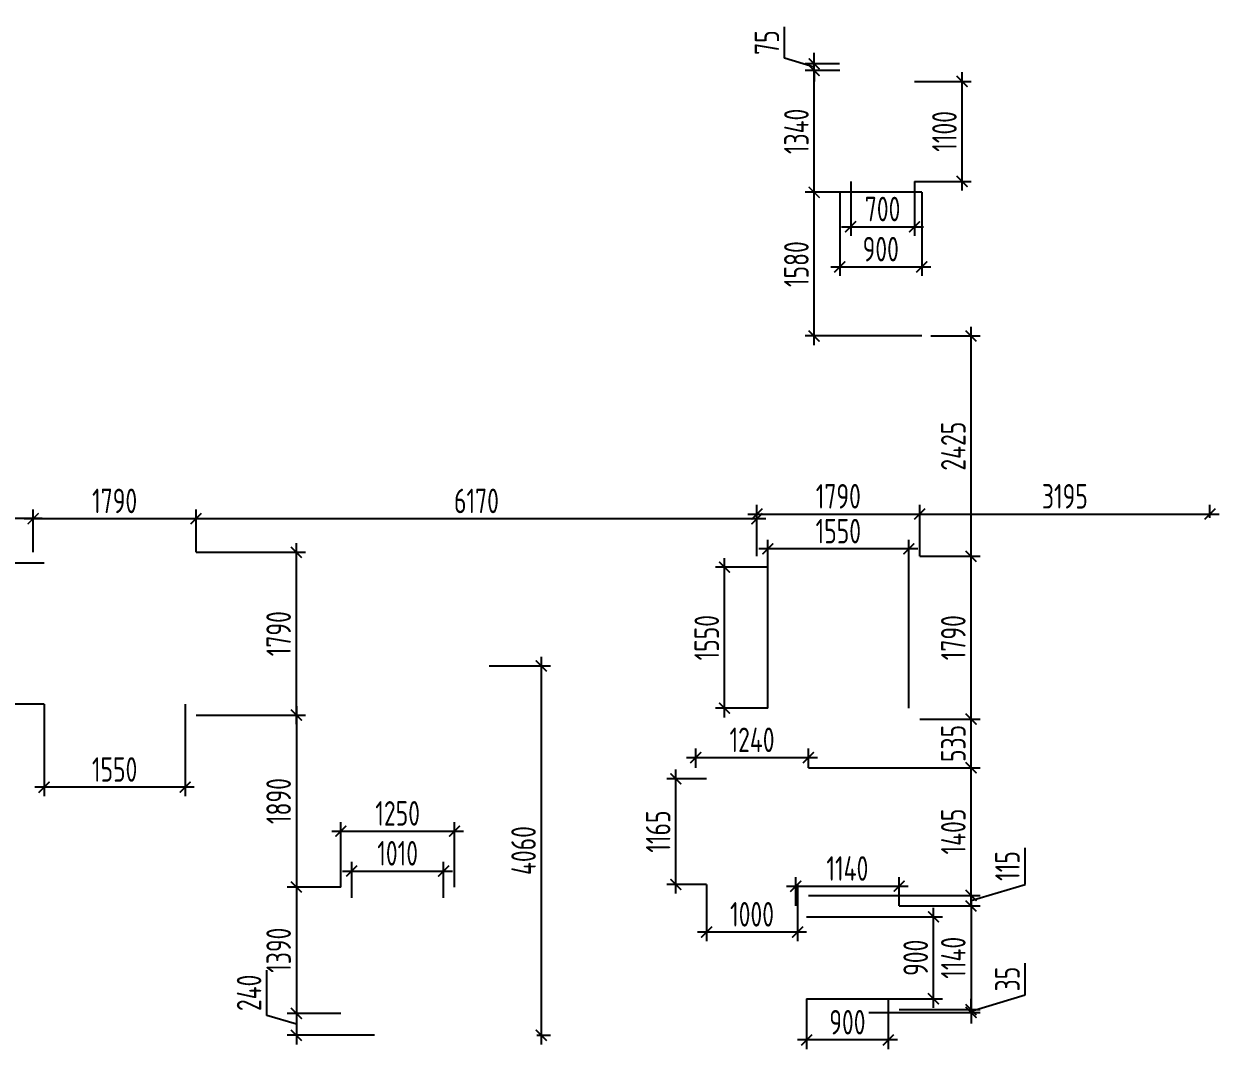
# Model space of a CAD drawing. Header units: millimetres. Extents: x -350007 to 536090, y -888 to 198380.
# Drawn here: x 202813 to 215959, y 91374 to 102648 of the extents above; entities that cross this region are included whole.
import ezdxf

# ---------------------------------------------------------------- set-up
doc = ezdxf.new("R2010")
doc.units = ezdxf.units.MM
doc.layers.add('АР_Размеры нов.', color=15, linetype='Continuous', lineweight=0)
doc.styles.add('ISOCPEUR', font='isocpeur.ttf', dxfattribs={"width": 0.7})
doc.dimstyles.new('R_100', dxfattribs={"dimtxt": 270, "dimasz": 120, "dimexe": 100, "dimexo": 0, "dimgap": 60, "dimtad": 1, "dimdec": 0, "dimrnd": 5, "dimzin": 0, "dimdsep": 46, "dimtxsty": 'ISOCPEUR', "dimblk": 'ARCHTICK', "dimcen": 0, "dimdle": 100, "dimclrd": 256, "dimclre": 256, "dimclrt": 256, "dimadec": 0, "dimazin": 0, "dimtfac": 2, "dimtdec": 0, "dimtofl": 0, "dimtmove": 1, "dimatfit": 3, "dimfxl": 1, "dimtvp": 3, "dimtolj": 1, "dimtzin": 0, "dimarcsym": 0})

# ---------------------------------------------------------------- blocks, each defined once
blk = doc.blocks.new('_ArchTick')
at = {"color": 0, "linetype": 'ByBlock', "const_width": 0.15}
blk.add_lwpolyline([(-0.5, -0.5), (0.5, 0.5)], dxfattribs=at)
blk = doc.blocks.new('*D4744')
at = {"layer": 'АР_Размеры нов.', "lineweight": -2, "transparency": 16777216}
for p, q in [((202915, 96837), (202915, 97307)), ((204706, 96837), (204706, 97307)), ((202815, 97207), (204806, 97207))]:
    blk.add_line(p, q, dxfattribs=at)
at = {"layer": 'АР_Размеры нов.', "lineweight": -2, "transparency": 16777216, "xscale": 120, "yscale": 120, "zscale": 120, "rotation": 180}
blk.add_blockref('_ArchTick', (202915, 97207), dxfattribs=at)
at = {"layer": 'АР_Размеры нов.', "lineweight": -2, "transparency": 16777216, "xscale": 120, "yscale": 120, "zscale": 120}
blk.add_blockref('_ArchTick', (204706, 97207), dxfattribs=at)
at = {"layer": 'АР_Размеры нов.', "transparency": 16777216, "insert": (203811, 97402), "char_height": 270, "attachment_point": 5, "style": 'ISOCPEUR'}
blk.add_mtext('\\A1;1790', dxfattribs=at)
blk = doc.blocks.new('*D4745')
at = {"layer": 'АР_Размеры нов.', "lineweight": -2, "transparency": 16777216}
for p, q in [((197146, 96837), (197146, 97307)), ((202915, 96837), (202915, 97307)), ((203015, 97207), (197046, 97207))]:
    blk.add_line(p, q, dxfattribs=at)
at = {"layer": 'АР_Размеры нов.', "lineweight": -2, "transparency": 16777216, "xscale": 120, "yscale": 120, "zscale": 120, "rotation": 180}
blk.add_blockref('_ArchTick', (197146, 97207), dxfattribs=at)
at = {"layer": 'АР_Размеры нов.', "lineweight": -2, "transparency": 16777216, "xscale": 120, "yscale": 120, "zscale": 120}
blk.add_blockref('_ArchTick', (202915, 97207), dxfattribs=at)
at = {"layer": 'АР_Размеры нов.', "transparency": 16777216, "insert": (200031, 97402), "char_height": 270, "attachment_point": 5, "style": 'ISOCPEUR'}
blk.add_mtext('\\A1;5770', dxfattribs=at)
blk = doc.blocks.new('*D4760')
at = {"layer": 'АР_Размеры нов.', "lineweight": -2, "transparency": 16777216}
for p, q in [((204706, 96837), (204706, 97307)), ((210875, 96793), (210875, 97307)), ((204606, 97207), (210975, 97207))]:
    blk.add_line(p, q, dxfattribs=at)
at = {"layer": 'АР_Размеры нов.', "lineweight": -2, "transparency": 16777216, "xscale": 120, "yscale": 120, "zscale": 120, "rotation": 180}
blk.add_blockref('_ArchTick', (204706, 97207), dxfattribs=at)
at = {"layer": 'АР_Размеры нов.', "lineweight": -2, "transparency": 16777216, "xscale": 120, "yscale": 120, "zscale": 120}
blk.add_blockref('_ArchTick', (210875, 97207), dxfattribs=at)
at = {"layer": 'АР_Размеры нов.', "transparency": 16777216, "insert": (207791, 97402), "char_height": 270, "attachment_point": 5, "style": 'ISOCPEUR'}
blk.add_mtext('\\A1;6170', dxfattribs=at)
blk = doc.blocks.new('*D4761')
at = {"layer": 'АР_Размеры нов.', "lineweight": -2, "transparency": 16777216}
for p, q in [((210875, 96793), (210875, 97358)), ((212666, 96793), (212666, 97358)), ((210775, 97258), (212766, 97258))]:
    blk.add_line(p, q, dxfattribs=at)
at = {"layer": 'АР_Размеры нов.', "lineweight": -2, "transparency": 16777216, "xscale": 120, "yscale": 120, "zscale": 120, "rotation": 180}
blk.add_blockref('_ArchTick', (210875, 97258), dxfattribs=at)
at = {"layer": 'АР_Размеры нов.', "lineweight": -2, "transparency": 16777216, "xscale": 120, "yscale": 120, "zscale": 120}
blk.add_blockref('_ArchTick', (212666, 97258), dxfattribs=at)
at = {"layer": 'АР_Размеры нов.', "transparency": 16777216, "insert": (211771, 97453), "char_height": 270, "attachment_point": 5, "style": 'ISOCPEUR'}
blk.add_mtext('\\A1;1790', dxfattribs=at)
blk = doc.blocks.new('*D4762')
at = {"layer": 'АР_Размеры нов.', "lineweight": -2, "transparency": 16777216}
for p, q in [((212666, 96793), (212666, 97358)), ((215859, 97215), (215859, 97358)), ((212566, 97258), (215959, 97258))]:
    blk.add_line(p, q, dxfattribs=at)
at = {"layer": 'АР_Размеры нов.', "lineweight": -2, "transparency": 16777216, "xscale": 120, "yscale": 120, "zscale": 120, "rotation": 180}
blk.add_blockref('_ArchTick', (212666, 97258), dxfattribs=at)
at = {"layer": 'АР_Размеры нов.', "lineweight": -2, "transparency": 16777216, "xscale": 120, "yscale": 120, "zscale": 120}
blk.add_blockref('_ArchTick', (215859, 97258), dxfattribs=at)
at = {"layer": 'АР_Размеры нов.', "transparency": 16777216, "insert": (214263, 97453), "char_height": 270, "attachment_point": 5, "style": 'ISOCPEUR'}
blk.add_mtext('\\A1;3195', dxfattribs=at)
blk = doc.blocks.new('*D4763')
at = {"layer": 'АР_Размеры нов.', "lineweight": -2, "transparency": 16777216}
for p, q in [((212441, 92948), (213331, 92948)), ((213231, 93048), (213231, 91708)), ((212441, 91808), (213331, 91808))]:
    blk.add_line(p, q, dxfattribs=at)
at = {"layer": 'АР_Размеры нов.', "lineweight": -2, "transparency": 16777216, "xscale": 120, "yscale": 120, "zscale": 120}
for p, rotation in [((213231, 92948), 90), ((213231, 91808), 270)]:
    blk.add_blockref('_ArchTick', p, dxfattribs=dict(at, rotation=rotation))
at = {"layer": 'АР_Размеры нов.', "transparency": 16777216, "insert": (213036, 92378), "char_height": 270, "attachment_point": 5, "rotation": 90, "style": 'ISOCPEUR'}
blk.add_mtext('\\A1;1140', dxfattribs=at)
blk = doc.blocks.new('*D4764')
at = {"layer": 'АР_Размеры нов.', "lineweight": -2, "transparency": 16777216}
for p, q in [((213826, 93185), (213826, 93588)), ((213231, 93006), (213826, 93185)), ((213231, 93064), (213231, 93184)), ((211442, 93064), (213331, 93064)), ((212441, 92948), (213331, 92948)), ((213231, 92948), (213231, 93064)), ((213231, 92948), (213231, 92828))]:
    blk.add_line(p, q, dxfattribs=at)
at = {"layer": 'АР_Размеры нов.', "lineweight": -2, "transparency": 16777216, "xscale": 120, "yscale": 120, "zscale": 120}
for p, rotation in [((213231, 93064), 270), ((213231, 92948), 90)]:
    blk.add_blockref('_ArchTick', p, dxfattribs=dict(at, rotation=rotation))
at = {"layer": 'АР_Размеры нов.', "transparency": 16777216, "insert": (213631, 93387), "char_height": 270, "attachment_point": 5, "rotation": 90, "style": 'ISOCPEUR'}
blk.add_mtext('\\A1;115', dxfattribs=at)
blk = doc.blocks.new('*D4765')
at = {"layer": 'АР_Размеры нов.', "lineweight": -2, "transparency": 16777216}
for p, q in [((213231, 92964), (213231, 94567)), ((211442, 94467), (213331, 94467)), ((211442, 93064), (213331, 93064))]:
    blk.add_line(p, q, dxfattribs=at)
at = {"layer": 'АР_Размеры нов.', "lineweight": -2, "transparency": 16777216, "xscale": 120, "yscale": 120, "zscale": 120}
for p, rotation in [((213231, 94467), 90), ((213231, 93064), 270)]:
    blk.add_blockref('_ArchTick', p, dxfattribs=dict(at, rotation=rotation))
at = {"layer": 'АР_Размеры нов.', "transparency": 16777216, "insert": (213036, 93766), "char_height": 270, "attachment_point": 5, "rotation": 90, "style": 'ISOCPEUR'}
blk.add_mtext('\\A1;1405', dxfattribs=at)
blk = doc.blocks.new('*D4766')
at = {"layer": 'АР_Размеры нов.', "lineweight": -2, "transparency": 16777216}
for p, q in [((213231, 94367), (213231, 95102)), ((212666, 95002), (213331, 95002)), ((211442, 94467), (213331, 94467))]:
    blk.add_line(p, q, dxfattribs=at)
at = {"layer": 'АР_Размеры нов.', "lineweight": -2, "transparency": 16777216, "xscale": 120, "yscale": 120, "zscale": 120}
for p, rotation in [((213231, 95002), 90), ((213231, 94467), 270)]:
    blk.add_blockref('_ArchTick', p, dxfattribs=dict(at, rotation=rotation))
at = {"layer": 'АР_Размеры нов.', "transparency": 16777216, "insert": (213036, 94735), "char_height": 270, "attachment_point": 5, "rotation": 90, "style": 'ISOCPEUR'}
blk.add_mtext('\\A1;535', dxfattribs=at)
blk = doc.blocks.new('*D4767')
at = {"layer": 'АР_Размеры нов.', "lineweight": -2, "transparency": 16777216}
for p, q in [((213231, 94902), (213231, 96893)), ((212666, 96793), (213331, 96793)), ((212666, 95002), (213331, 95002))]:
    blk.add_line(p, q, dxfattribs=at)
at = {"layer": 'АР_Размеры нов.', "lineweight": -2, "transparency": 16777216, "xscale": 120, "yscale": 120, "zscale": 120}
for p, rotation in [((213231, 96793), 90), ((213231, 95002), 270)]:
    blk.add_blockref('_ArchTick', p, dxfattribs=dict(at, rotation=rotation))
at = {"layer": 'АР_Размеры нов.', "transparency": 16777216, "insert": (213036, 95898), "char_height": 270, "attachment_point": 5, "rotation": 90, "style": 'ISOCPEUR'}
blk.add_mtext('\\A1;1790', dxfattribs=at)
blk = doc.blocks.new('*D4768')
at = {"layer": 'АР_Размеры нов.', "lineweight": -2, "transparency": 16777216}
for p, q in [((213231, 96693), (213231, 99316)), ((212787, 99216), (213331, 99216)), ((212666, 96793), (213331, 96793))]:
    blk.add_line(p, q, dxfattribs=at)
at = {"layer": 'АР_Размеры нов.', "lineweight": -2, "transparency": 16777216, "xscale": 120, "yscale": 120, "zscale": 120}
for p, rotation in [((213231, 99216), 90), ((213231, 96793), 270)]:
    blk.add_blockref('_ArchTick', p, dxfattribs=dict(at, rotation=rotation))
at = {"layer": 'АР_Размеры нов.', "transparency": 16777216, "insert": (213036, 98004), "char_height": 270, "attachment_point": 5, "rotation": 90, "style": 'ISOCPEUR'}
blk.add_mtext('\\A1;2425', dxfattribs=at)
blk = doc.blocks.new('*D4769')
at = {"layer": 'АР_Размеры нов.', "lineweight": -2, "transparency": 16777216}
for p, q in [((210202, 94467), (210202, 94680)), ((211442, 94467), (211442, 94680)), ((210102, 94580), (211542, 94580))]:
    blk.add_line(p, q, dxfattribs=at)
at = {"layer": 'АР_Размеры нов.', "lineweight": -2, "transparency": 16777216, "xscale": 120, "yscale": 120, "zscale": 120, "rotation": 180}
blk.add_blockref('_ArchTick', (210202, 94580), dxfattribs=at)
at = {"layer": 'АР_Размеры нов.', "lineweight": -2, "transparency": 16777216, "xscale": 120, "yscale": 120, "zscale": 120}
blk.add_blockref('_ArchTick', (211442, 94580), dxfattribs=at)
at = {"layer": 'АР_Размеры нов.', "transparency": 16777216, "insert": (210822, 94775), "char_height": 270, "attachment_point": 5, "style": 'ISOCPEUR'}
blk.add_mtext('\\A1;1240', dxfattribs=at)
blk = doc.blocks.new('*D4770')
at = {"layer": 'АР_Размеры нов.', "lineweight": -2, "transparency": 16777216}
for p, q in [((211302, 92948), (211302, 93265)), ((212441, 92948), (212441, 93265)), ((211202, 93165), (212541, 93165))]:
    blk.add_line(p, q, dxfattribs=at)
at = {"layer": 'АР_Размеры нов.', "lineweight": -2, "transparency": 16777216, "xscale": 120, "yscale": 120, "zscale": 120, "rotation": 180}
blk.add_blockref('_ArchTick', (211302, 93165), dxfattribs=at)
at = {"layer": 'АР_Размеры нов.', "lineweight": -2, "transparency": 16777216, "xscale": 120, "yscale": 120, "zscale": 120}
blk.add_blockref('_ArchTick', (212441, 93165), dxfattribs=at)
at = {"layer": 'АР_Размеры нов.', "transparency": 16777216, "insert": (211871, 93360), "char_height": 270, "attachment_point": 5, "style": 'ISOCPEUR'}
blk.add_mtext('\\A1;1140', dxfattribs=at)
blk = doc.blocks.new('*D4771')
at = {"layer": 'АР_Размеры нов.', "lineweight": -2, "transparency": 16777216}
for p, q in [((211422, 92828), (212917, 92828)), ((212817, 91828), (212817, 92928)), ((211422, 91928), (212917, 91928))]:
    blk.add_line(p, q, dxfattribs=at)
at = {"layer": 'АР_Размеры нов.', "lineweight": -2, "transparency": 16777216, "xscale": 120, "yscale": 120, "zscale": 120}
for p, rotation in [((212817, 92828), 90), ((212817, 91928), 270)]:
    blk.add_blockref('_ArchTick', p, dxfattribs=dict(at, rotation=rotation))
at = {"layer": 'АР_Размеры нов.', "transparency": 16777216, "insert": (212622, 92378), "char_height": 270, "attachment_point": 5, "rotation": 90, "style": 'ISOCPEUR'}
blk.add_mtext('\\A1;900', dxfattribs=at)
blk = doc.blocks.new('*D4772')
at = {"layer": 'АР_Размеры нов.', "lineweight": -2, "transparency": 16777216}
for p, q in [((211422, 91928), (211422, 91374)), ((212321, 91928), (212321, 91374)), ((212421, 91474), (211322, 91474))]:
    blk.add_line(p, q, dxfattribs=at)
at = {"layer": 'АР_Размеры нов.', "lineweight": -2, "transparency": 16777216, "xscale": 120, "yscale": 120, "zscale": 120, "rotation": 180}
blk.add_blockref('_ArchTick', (211422, 91474), dxfattribs=at)
at = {"layer": 'АР_Размеры нов.', "lineweight": -2, "transparency": 16777216, "xscale": 120, "yscale": 120, "zscale": 120}
blk.add_blockref('_ArchTick', (212321, 91474), dxfattribs=at)
at = {"layer": 'АР_Размеры нов.', "transparency": 16777216, "insert": (211871, 91669), "char_height": 270, "attachment_point": 5, "style": 'ISOCPEUR'}
blk.add_mtext('\\A1;900', dxfattribs=at)
blk = doc.blocks.new('*D4738')
at = {"layer": 'АР_Размеры нов.', "lineweight": -2, "transparency": 16777216}
for p, q in [((213826, 91971), (213826, 92317)), ((213231, 91792), (213826, 91971)), ((213231, 91808), (213231, 91928)), ((212106, 91776), (213331, 91776)), ((212441, 91808), (213331, 91808)), ((213231, 91808), (213231, 91776)), ((213231, 91776), (213231, 91656))]:
    blk.add_line(p, q, dxfattribs=at)
at = {"layer": 'АР_Размеры нов.', "lineweight": -2, "transparency": 16777216, "xscale": 120, "yscale": 120, "zscale": 120}
for p, rotation in [((213231, 91808), 270), ((213231, 91776), 90)]:
    blk.add_blockref('_ArchTick', p, dxfattribs=dict(at, rotation=rotation))
at = {"layer": 'АР_Размеры нов.', "transparency": 16777216, "insert": (213631, 92144), "char_height": 270, "attachment_point": 5, "rotation": 90, "style": 'ISOCPEUR'}
blk.add_mtext('\\A1;35', dxfattribs=at)
blk = doc.blocks.new('*D4739')
at = {"layer": 'АР_Размеры нов.', "lineweight": -2, "transparency": 16777216}
for p, q in [((209984, 93084), (209984, 94447)), ((210322, 94347), (209884, 94347)), ((210322, 93184), (209884, 93184))]:
    blk.add_line(p, q, dxfattribs=at)
at = {"layer": 'АР_Размеры нов.', "lineweight": -2, "transparency": 16777216, "xscale": 120, "yscale": 120, "zscale": 120}
for p, rotation in [((209984, 94347), 90), ((209984, 93184), 270)]:
    blk.add_blockref('_ArchTick', p, dxfattribs=dict(at, rotation=rotation))
at = {"layer": 'АР_Размеры нов.', "transparency": 16777216, "insert": (209789, 93766), "char_height": 270, "attachment_point": 5, "rotation": 90, "style": 'ISOCPEUR'}
blk.add_mtext('\\A1;1165', dxfattribs=at)
blk = doc.blocks.new('*D4740')
at = {"layer": 'АР_Размеры нов.', "lineweight": -2, "transparency": 16777216}
for p, q in [((210322, 93184), (210322, 92561)), ((211322, 93184), (211322, 92561)), ((211422, 92661), (210222, 92661))]:
    blk.add_line(p, q, dxfattribs=at)
at = {"layer": 'АР_Размеры нов.', "lineweight": -2, "transparency": 16777216, "xscale": 120, "yscale": 120, "zscale": 120, "rotation": 180}
blk.add_blockref('_ArchTick', (210322, 92661), dxfattribs=at)
at = {"layer": 'АР_Размеры нов.', "lineweight": -2, "transparency": 16777216, "xscale": 120, "yscale": 120, "zscale": 120}
blk.add_blockref('_ArchTick', (211322, 92661), dxfattribs=at)
at = {"layer": 'АР_Размеры нов.', "transparency": 16777216, "insert": (210822, 92856), "char_height": 270, "attachment_point": 5, "style": 'ISOCPEUR'}
blk.add_mtext('\\A1;1000', dxfattribs=at)
blk = doc.blocks.new('*D4741')
at = {"layer": 'АР_Размеры нов.', "lineweight": -2, "transparency": 16777216}
for p, q in [((210519, 95022), (210519, 96773)), ((210995, 96673), (210419, 96673)), ((210995, 95122), (210419, 95122))]:
    blk.add_line(p, q, dxfattribs=at)
at = {"layer": 'АР_Размеры нов.', "lineweight": -2, "transparency": 16777216, "xscale": 120, "yscale": 120, "zscale": 120}
for p, rotation in [((210519, 96673), 90), ((210519, 95122), 270)]:
    blk.add_blockref('_ArchTick', p, dxfattribs=dict(at, rotation=rotation))
at = {"layer": 'АР_Размеры нов.', "transparency": 16777216, "insert": (210324, 95898), "char_height": 270, "attachment_point": 5, "rotation": 90, "style": 'ISOCPEUR'}
blk.add_mtext('\\A1;1550', dxfattribs=at)
blk = doc.blocks.new('*D4777')
at = {"layer": 'АР_Размеры нов.', "lineweight": -2, "transparency": 16777216}
for p, q in [((210995, 95122), (210995, 96975)), ((212546, 95122), (212546, 96975)), ((212646, 96875), (210895, 96875))]:
    blk.add_line(p, q, dxfattribs=at)
at = {"layer": 'АР_Размеры нов.', "lineweight": -2, "transparency": 16777216, "xscale": 120, "yscale": 120, "zscale": 120, "rotation": 180}
blk.add_blockref('_ArchTick', (210995, 96875), dxfattribs=at)
at = {"layer": 'АР_Размеры нов.', "lineweight": -2, "transparency": 16777216, "xscale": 120, "yscale": 120, "zscale": 120}
blk.add_blockref('_ArchTick', (212546, 96875), dxfattribs=at)
at = {"layer": 'АР_Размеры нов.', "transparency": 16777216, "insert": (211771, 97070), "char_height": 270, "attachment_point": 5, "style": 'ISOCPEUR'}
blk.add_mtext('\\A1;1550', dxfattribs=at)
blk = doc.blocks.new('*D4778')
at = {"layer": 'АР_Размеры нов.', "lineweight": -2, "transparency": 16777216}
for p, q in [((211505, 99116), (211505, 100896)), ((212689, 100796), (211405, 100796)), ((212689, 99216), (211405, 99216))]:
    blk.add_line(p, q, dxfattribs=at)
at = {"layer": 'АР_Размеры нов.', "lineweight": -2, "transparency": 16777216, "xscale": 120, "yscale": 120, "zscale": 120}
for p, rotation in [((211505, 100796), 90), ((211505, 99216), 270)]:
    blk.add_blockref('_ArchTick', p, dxfattribs=dict(at, rotation=rotation))
at = {"layer": 'АР_Размеры нов.', "transparency": 16777216, "insert": (211310, 100006), "char_height": 270, "attachment_point": 5, "rotation": 90, "style": 'ISOCPEUR'}
blk.add_mtext('\\A1;1580', dxfattribs=at)
blk = doc.blocks.new('*D4779')
at = {"layer": 'АР_Размеры нов.', "lineweight": -2, "transparency": 16777216}
for p, q in [((211505, 100696), (211505, 102236)), ((211787, 102136), (211405, 102136)), ((212689, 100796), (211405, 100796))]:
    blk.add_line(p, q, dxfattribs=at)
at = {"layer": 'АР_Размеры нов.', "lineweight": -2, "transparency": 16777216, "xscale": 120, "yscale": 120, "zscale": 120}
for p, rotation in [((211505, 102136), 90), ((211505, 100796), 270)]:
    blk.add_blockref('_ArchTick', p, dxfattribs=dict(at, rotation=rotation))
at = {"layer": 'АР_Размеры нов.', "transparency": 16777216, "insert": (211310, 101466), "char_height": 270, "attachment_point": 5, "rotation": 90, "style": 'ISOCPEUR'}
blk.add_mtext('\\A1;1340', dxfattribs=at)
blk = doc.blocks.new('*D4773')
at = {"layer": 'АР_Размеры нов.', "lineweight": -2, "transparency": 16777216}
for p, q in [((211180, 102270), (211180, 102617)), ((211505, 102209), (211505, 102329)), ((211505, 102173), (211180, 102270)), ((211785, 102209), (211405, 102209)), ((211505, 102136), (211505, 102209)), ((211787, 102136), (211405, 102136)), ((211505, 102136), (211505, 102016))]:
    blk.add_line(p, q, dxfattribs=at)
at = {"layer": 'АР_Размеры нов.', "lineweight": -2, "transparency": 16777216, "xscale": 120, "yscale": 120, "zscale": 120}
for p, rotation in [((211505, 102209), 270), ((211505, 102136), 90)]:
    blk.add_blockref('_ArchTick', p, dxfattribs=dict(at, rotation=rotation))
at = {"layer": 'АР_Размеры нов.', "transparency": 16777216, "insert": (210985, 102443), "char_height": 270, "attachment_point": 5, "rotation": 90, "style": 'ISOCPEUR'}
blk.add_mtext('\\A1;75', dxfattribs=at)
blk = doc.blocks.new('*D4774')
at = {"layer": 'АР_Размеры нов.', "lineweight": -2, "transparency": 16777216}
for p, q in [((211787, 100796), (211787, 99876)), ((212689, 100796), (212689, 99876)), ((211687, 99976), (212789, 99976))]:
    blk.add_line(p, q, dxfattribs=at)
at = {"layer": 'АР_Размеры нов.', "lineweight": -2, "transparency": 16777216, "xscale": 120, "yscale": 120, "zscale": 120, "rotation": 180}
blk.add_blockref('_ArchTick', (211787, 99976), dxfattribs=at)
at = {"layer": 'АР_Размеры нов.', "lineweight": -2, "transparency": 16777216, "xscale": 120, "yscale": 120, "zscale": 120}
blk.add_blockref('_ArchTick', (212689, 99976), dxfattribs=at)
at = {"layer": 'АР_Размеры нов.', "transparency": 16777216, "insert": (212238, 100171), "char_height": 270, "attachment_point": 5, "style": 'ISOCPEUR'}
blk.add_mtext('\\A1;900', dxfattribs=at)
blk = doc.blocks.new('*D4775')
at = {"layer": 'АР_Размеры нов.', "lineweight": -2, "transparency": 16777216}
for p, q in [((212609, 102016), (213233, 102016)), ((213133, 100816), (213133, 102116)), ((212609, 100916), (213233, 100916))]:
    blk.add_line(p, q, dxfattribs=at)
at = {"layer": 'АР_Размеры нов.', "lineweight": -2, "transparency": 16777216, "xscale": 120, "yscale": 120, "zscale": 120}
for p, rotation in [((213133, 102016), 90), ((213133, 100916), 270)]:
    blk.add_blockref('_ArchTick', p, dxfattribs=dict(at, rotation=rotation))
at = {"layer": 'АР_Размеры нов.', "transparency": 16777216, "insert": (212938, 101466), "char_height": 270, "attachment_point": 5, "rotation": 90, "style": 'ISOCPEUR'}
blk.add_mtext('\\A1;1100', dxfattribs=at)
blk = doc.blocks.new('*D4776')
at = {"layer": 'АР_Размеры нов.', "lineweight": -2, "transparency": 16777216}
for p, q in [((211907, 100916), (211907, 100317)), ((212609, 100916), (212609, 100317)), ((211807, 100417), (212709, 100417))]:
    blk.add_line(p, q, dxfattribs=at)
at = {"layer": 'АР_Размеры нов.', "lineweight": -2, "transparency": 16777216, "xscale": 120, "yscale": 120, "zscale": 120, "rotation": 180}
blk.add_blockref('_ArchTick', (211907, 100417), dxfattribs=at)
at = {"layer": 'АР_Размеры нов.', "lineweight": -2, "transparency": 16777216, "xscale": 120, "yscale": 120, "zscale": 120}
blk.add_blockref('_ArchTick', (212609, 100417), dxfattribs=at)
at = {"layer": 'АР_Размеры нов.', "transparency": 16777216, "insert": (212258, 100612), "char_height": 270, "attachment_point": 5, "style": 'ISOCPEUR'}
blk.add_mtext('\\A1;700', dxfattribs=at)
blk = doc.blocks.new('*D4581')
at = {"layer": 'АР_Размеры нов.', "lineweight": -2, "transparency": 16777216}
for p, q in [((205810, 93256), (205810, 91666)), ((206299, 93156), (205710, 93156)), ((206299, 91766), (205710, 91766))]:
    blk.add_line(p, q, dxfattribs=at)
at = {"layer": 'АР_Размеры нов.', "lineweight": -2, "transparency": 16777216, "xscale": 120, "yscale": 120, "zscale": 120}
for p, rotation in [((205810, 93156), 90), ((205810, 91766), 270)]:
    blk.add_blockref('_ArchTick', p, dxfattribs=dict(at, rotation=rotation))
at = {"layer": 'АР_Размеры нов.', "transparency": 16777216, "insert": (205615, 92461), "char_height": 270, "attachment_point": 5, "rotation": 90, "style": 'ISOCPEUR'}
blk.add_mtext('\\A1;1390', dxfattribs=at)
blk = doc.blocks.new('*D4582')
at = {"layer": 'АР_Размеры нов.', "lineweight": -2, "transparency": 16777216}
for p, q in [((205485, 91743), (205485, 92241)), ((206299, 91766), (205710, 91766)), ((205810, 91866), (205810, 91426)), ((205810, 91646), (205485, 91743)), ((206669, 91526), (205710, 91526))]:
    blk.add_line(p, q, dxfattribs=at)
at = {"layer": 'АР_Размеры нов.', "lineweight": -2, "transparency": 16777216, "xscale": 120, "yscale": 120, "zscale": 120}
for p, rotation in [((205810, 91766), 90), ((205810, 91526), 270)]:
    blk.add_blockref('_ArchTick', p, dxfattribs=dict(at, rotation=rotation))
at = {"layer": 'АР_Размеры нов.', "transparency": 16777216, "insert": (205290, 91992), "char_height": 270, "attachment_point": 5, "rotation": 90, "style": 'ISOCPEUR'}
blk.add_mtext('\\A1;240', dxfattribs=at)
blk = doc.blocks.new('*D4583')
at = {"layer": 'АР_Размеры нов.', "lineweight": -2, "transparency": 16777216}
for p, q in [((206419, 93036), (206419, 93432)), ((207429, 93036), (207429, 93432)), ((206319, 93332), (207529, 93332))]:
    blk.add_line(p, q, dxfattribs=at)
at = {"layer": 'АР_Размеры нов.', "lineweight": -2, "transparency": 16777216, "xscale": 120, "yscale": 120, "zscale": 120, "rotation": 180}
blk.add_blockref('_ArchTick', (206419, 93332), dxfattribs=at)
at = {"layer": 'АР_Размеры нов.', "lineweight": -2, "transparency": 16777216, "xscale": 120, "yscale": 120, "zscale": 120}
blk.add_blockref('_ArchTick', (207429, 93332), dxfattribs=at)
at = {"layer": 'АР_Размеры нов.', "transparency": 16777216, "insert": (206924, 93527), "char_height": 270, "attachment_point": 5, "style": 'ISOCPEUR'}
blk.add_mtext('\\A1;1010', dxfattribs=at)
blk = doc.blocks.new('*D4584')
at = {"layer": 'АР_Размеры нов.', "lineweight": -2, "transparency": 16777216}
for p, q in [((206299, 93156), (206299, 93871)), ((207549, 93156), (207549, 93871)), ((206199, 93771), (207649, 93771))]:
    blk.add_line(p, q, dxfattribs=at)
at = {"layer": 'АР_Размеры нов.', "lineweight": -2, "transparency": 16777216, "xscale": 120, "yscale": 120, "zscale": 120, "rotation": 180}
blk.add_blockref('_ArchTick', (206299, 93771), dxfattribs=at)
at = {"layer": 'АР_Размеры нов.', "lineweight": -2, "transparency": 16777216, "xscale": 120, "yscale": 120, "zscale": 120}
blk.add_blockref('_ArchTick', (207549, 93771), dxfattribs=at)
at = {"layer": 'АР_Размеры нов.', "transparency": 16777216, "insert": (206924, 93966), "char_height": 270, "attachment_point": 5, "style": 'ISOCPEUR'}
blk.add_mtext('\\A1;1250', dxfattribs=at)
blk = doc.blocks.new('*D4585')
at = {"layer": 'АР_Размеры нов.', "lineweight": -2, "transparency": 16777216}
for p, q in [((205810, 94946), (205810, 96937)), ((204706, 96837), (205910, 96837)), ((204706, 95046), (205910, 95046))]:
    blk.add_line(p, q, dxfattribs=at)
at = {"layer": 'АР_Размеры нов.', "lineweight": -2, "transparency": 16777216, "xscale": 120, "yscale": 120, "zscale": 120}
for p, rotation in [((205810, 96837), 90), ((205810, 95046), 270)]:
    blk.add_blockref('_ArchTick', p, dxfattribs=dict(at, rotation=rotation))
at = {"layer": 'АР_Размеры нов.', "transparency": 16777216, "insert": (205615, 95942), "char_height": 270, "attachment_point": 5, "rotation": 90, "style": 'ISOCPEUR'}
blk.add_mtext('\\A1;1790', dxfattribs=at)
blk = doc.blocks.new('*D4586')
at = {"layer": 'АР_Размеры нов.', "lineweight": -2, "transparency": 16777216}
for p, q in [((205810, 95146), (205810, 93056)), ((204706, 95046), (205910, 95046)), ((206299, 93156), (205710, 93156))]:
    blk.add_line(p, q, dxfattribs=at)
at = {"layer": 'АР_Размеры нов.', "lineweight": -2, "transparency": 16777216, "xscale": 120, "yscale": 120, "zscale": 120}
for p, rotation in [((205810, 95046), 90), ((205810, 93156), 270)]:
    blk.add_blockref('_ArchTick', p, dxfattribs=dict(at, rotation=rotation))
at = {"layer": 'АР_Размеры нов.', "transparency": 16777216, "insert": (205615, 94101), "char_height": 270, "attachment_point": 5, "rotation": 90, "style": 'ISOCPEUR'}
blk.add_mtext('\\A1;1890', dxfattribs=at)
blk = doc.blocks.new('*D4587')
at = {"layer": 'АР_Размеры нов.', "lineweight": -2, "transparency": 16777216}
for p, q in [((202220, 96817), (202220, 95066)), ((203035, 96717), (202120, 96717)), ((203035, 95166), (202120, 95166))]:
    blk.add_line(p, q, dxfattribs=at)
at = {"layer": 'АР_Размеры нов.', "lineweight": -2, "transparency": 16777216, "xscale": 120, "yscale": 120, "zscale": 120}
for p, rotation in [((202220, 96717), 90), ((202220, 95166), 270)]:
    blk.add_blockref('_ArchTick', p, dxfattribs=dict(at, rotation=rotation))
at = {"layer": 'АР_Размеры нов.', "transparency": 16777216, "insert": (202025, 95942), "char_height": 270, "attachment_point": 5, "rotation": 90, "style": 'ISOCPEUR'}
blk.add_mtext('\\A1;1550', dxfattribs=at)
blk = doc.blocks.new('*D4588')
at = {"layer": 'АР_Размеры нов.', "lineweight": -2, "transparency": 16777216}
for p, q in [((203035, 95166), (203035, 94154)), ((204586, 95166), (204586, 94154)), ((204686, 94254), (202935, 94254))]:
    blk.add_line(p, q, dxfattribs=at)
at = {"layer": 'АР_Размеры нов.', "lineweight": -2, "transparency": 16777216, "xscale": 120, "yscale": 120, "zscale": 120, "rotation": 180}
blk.add_blockref('_ArchTick', (203035, 94254), dxfattribs=at)
at = {"layer": 'АР_Размеры нов.', "lineweight": -2, "transparency": 16777216, "xscale": 120, "yscale": 120, "zscale": 120}
blk.add_blockref('_ArchTick', (204586, 94254), dxfattribs=at)
at = {"layer": 'АР_Размеры нов.', "transparency": 16777216, "insert": (203811, 94449), "char_height": 270, "attachment_point": 5, "style": 'ISOCPEUR'}
blk.add_mtext('\\A1;1550', dxfattribs=at)
blk = doc.blocks.new('*D4589')
at = {"layer": 'АР_Размеры нов.', "lineweight": -2, "transparency": 16777216}
for p, q in [((207932, 95588), (208604, 95588)), ((208504, 95688), (208504, 91426)), ((208455, 91526), (208604, 91526))]:
    blk.add_line(p, q, dxfattribs=at)
at = {"layer": 'АР_Размеры нов.', "lineweight": -2, "transparency": 16777216, "xscale": 120, "yscale": 120, "zscale": 120}
for p, rotation in [((208504, 95588), 90), ((208504, 91526), 270)]:
    blk.add_blockref('_ArchTick', p, dxfattribs=dict(at, rotation=rotation))
at = {"layer": 'АР_Размеры нов.', "transparency": 16777216, "insert": (208309, 93557), "char_height": 270, "attachment_point": 5, "rotation": 90, "style": 'ISOCPEUR'}
blk.add_mtext('\\A1;4060', dxfattribs=at)

msp = doc.modelspace()

# ---------------------------------------------------------------- dimensions: what is measured, and where the dimension line sits
at = {"layer": 'АР_Размеры нов.'}
for base, p1, p2, picture, middle in [((211505, 102209.4), (211787.4, 102135.8), (211785.2, 102209.4), '*D4773', (210985, 102330.1)), ((211505, 102135.8), (212689.2, 100795.5), (211787.4, 102135.8), '*D4779', (211310, 101465.7)), ((213133, 102015.8), (212608.9, 100915.5), (212608.9, 102015.8), '*D4775', (212938, 101465.7)), ((211505, 100795.5), (212689.2, 99215.7), (212689.2, 100795.5), '*D4778', (211310, 100005.6)), ((213231.1, 99215.7), (212666.4, 96793), (212787.1, 99215.7), '*D4768', (213036.1, 98004.3)), ((205810.3, 96837), (204706.1, 95046), (204706.1, 96837), '*D4585', (205615.3, 95941.5)), ((213231.1, 96793), (212666.4, 95002), (212666.4, 96793), '*D4767', (213036.1, 95897.5)), ((202220, 95166), (203035.1, 96717), (203035.1, 95166), '*D4587', (202025, 95941.5)), ((210518.5, 96673), (210995.4, 95122), (210995.4, 96673), '*D4741', (210323.5, 95897.5)), ((208504.1, 91525.7), (207932.1, 95587.7), (208455.3, 91525.7), '*D4589', (208309.1, 93556.7)), ((205810.3, 93155.7), (204706.1, 95046), (206299.2, 93155.7), '*D4586', (205615.3, 94100.9)), ((213231.1, 95002), (211442.4, 94467.1), (212666.4, 95002), '*D4766', (213036.1, 94734.5)), ((213231.1, 94467.1), (211442.4, 93064.3), (211442.4, 94467.1), '*D4765', (213036.1, 93765.7)), ((209983.7, 94347.1), (210322.4, 93184.3), (210322.4, 94347.1), '*D4739', (209788.7, 93765.7)), ((213231.1, 93064.3), (212440.6, 92948.4), (211442.4, 93064.3), '*D4764', (213631.1, 93244.9)), ((205810.3, 91765.7), (206299.2, 93155.7), (206299.2, 91765.7), '*D4581', (205615.3, 92460.7)), ((213231.1, 91808.5), (212440.6, 92948.4), (212440.6, 91808.5), '*D4763', (213036.1, 92378.4)), ((212816.6, 92828.4), (211422.4, 91928.5), (211422.4, 92828.4), '*D4771', (212621.6, 92378.4)), ((205810.3, 91525.7), (206299.2, 91765.7), (206669.2, 91525.7), '*D4582', (205290.3, 91803.2)), ((213231.1, 91775.7), (212440.6, 91808.5), (212106.4, 91775.7), '*D4738', (213631.1, 92030.6))]:
    dim = msp.add_linear_dim(base=base, p1=p1, p2=p2, angle=90, dimstyle='R_100', override={"dimpost": '\\X'}, dxfattribs=at)
    dim.commit()
    dim.dimension.update_dxf_attribs({"geometry": picture, "text_midpoint": middle})
for base, p1, p2, picture, middle in [((212608.9152, 100416.5638), (211907.3943, 100915.5423), (212608.9152, 100915.5423), '*D4776', (212258.1547, 100611.5638)), ((212689.2, 99975.8), (211787.4, 100795.5), (212689.2, 100795.5), '*D4774', (212238.3, 100170.8)), ((197146, 97206.8), (202915.1, 96837), (197146, 96837), '*D4745', (200030.5, 97401.8)), ((204706.1, 97206.8), (202915.1, 96837), (204706.1, 96837), '*D4744', (203810.6, 97401.8)), ((210875.4, 97206.8), (204706.1, 96837), (210875.4, 96793), '*D4760', (207790.7, 97401.8)), ((212666.4, 97258.3), (210875.4, 96793), (212666.4, 96793), '*D4761', (211770.9, 97453.3)), ((215859.3, 97258.3), (212666.4, 96793), (215859.3, 97215.5), '*D4762', (214262.9, 97453.3)), ((210995.4, 96875.5), (212546.4, 95122), (210995.4, 95122), '*D4777', (211770.9, 97070.5)), ((203035.1, 94254), (204586.1, 95166), (203035.1, 95166), '*D4588', (203810.6, 94449)), ((211442.4, 94580.4), (210202.4, 94467.1), (211442.4, 94467.1), '*D4769', (210822.4, 94775.4)), ((207549.2, 93771.4), (206299.2, 93155.7), (207549.2, 93155.7), '*D4584', (206924.2, 93966.4)), ((207429.2, 93332.3), (206419.2, 93035.7), (207429.2, 93035.7), '*D4583', (206924.2, 93527.3)), ((212440.6, 93165.4), (211302.4, 92948.4), (212440.6, 92948.4), '*D4770', (211871.5, 93360.4)), ((210322.4, 92661), (211322.4, 93184.3), (210322.4, 93184.3), '*D4740', (210822.4, 92856))]:
    dim = msp.add_linear_dim(base=base, p1=p1, p2=p2, dimstyle='R_100', override={"dimpost": '\\X'}, dxfattribs=at)
    dim.commit()
    dim.dimension.update_dxf_attribs({"geometry": picture, "text_midpoint": middle})
dim = msp.add_aligned_dim(p1=(212320.6, 91928.5), p2=(211422.4, 91928.5), distance=454.8, dimstyle='R_100', override={"dimpost": '\\X'}, dxfattribs=at)
dim.commit()
dim.dimension.update_dxf_attribs({"geometry": '*D4772', "text_midpoint": (211871.5, 91668.7)})

doc.saveas('drawing.dxf')
